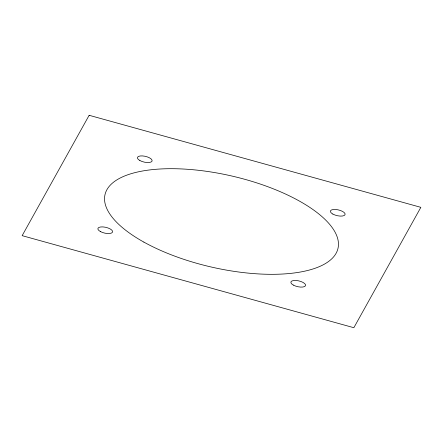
<?xml version="1.0" encoding="UTF-8"?>
<svg xmlns="http://www.w3.org/2000/svg" width="443" height="443" viewBox="0 0 443 443"><rect width="100%" height="100%" fill="white"/><g stroke="black" fill="none" stroke-linecap="round" stroke-linejoin="round"><path stroke-width="0.66" d="M89.148 115.291L22.15 235.659L353.852 327.709L420.85 207.341L89.148 115.291M332.854 214.08A7.553 2.946 13 0 0 344.992 214.789A7.553 2.946 13 0 0 335.417 209.467A7.553 2.946 13 0 0 332.854 214.08M139.861 160.521A7.553 2.946 13 0 0 151.999 161.23A7.553 2.946 13 0 0 142.43 155.914A7.553 2.946 13 0 0 139.861 160.521M143.886 242.111A119.555 46.648 13 0 0 336.087 253.302A119.555 46.648 13 0 0 184.526 169.093A119.555 46.648 13 0 0 143.886 242.111M100.345 231.523A7.553 2.946 13 0 0 112.483 232.232A7.553 2.946 13 0 0 102.909 226.91A7.553 2.946 13 0 0 100.345 231.523M293.332 285.082A7.553 2.946 13 0 0 305.476 285.785A7.553 2.946 13 0 0 295.902 280.469A7.553 2.946 13 0 0 293.332 285.082"/></g></svg>
